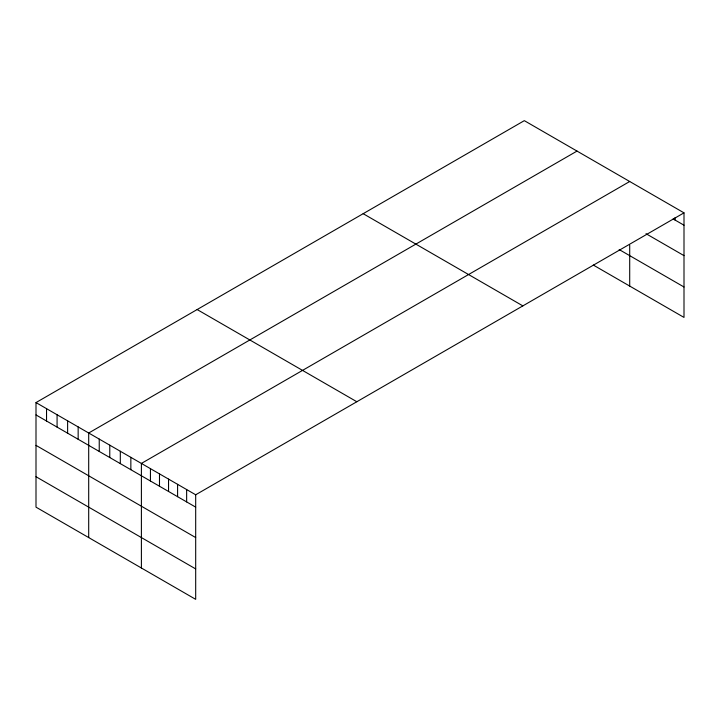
<?xml version="1.0" encoding="UTF-8"?>
<svg xmlns="http://www.w3.org/2000/svg" width="720" height="720" viewBox="0 0 720 720"><rect width="100%" height="100%" fill="white"/><g stroke="black" fill="none" stroke-linecap="round" stroke-linejoin="round"><path stroke-width="1.08" d="M36 402.579L195.687 494.775L195.687 599.346L36 507.15L36 402.579L524.313 120.654L684 212.85L684 317.421L593.298 265.05M577.008 151.083L88.695 433.008L88.695 537.57M629.703 181.503L141.399 463.428L141.399 567.999M195.687 494.775L684 212.85M673.137 218.934L684 225.207M645.993 233.694L684 255.636M619.164 249.561L684 286.992M363.168 213.687L522.855 305.883M197.145 309.546L356.832 401.742M36 414.936L195.687 507.132M36 445.365L195.687 537.561M36 476.721L195.687 568.917M674.955 217.737L674.955 219.978M629.703 245.196L629.703 286.074M186.642 489.555L186.642 501.903M177.588 484.326L177.588 496.683M168.543 479.106L168.543 491.454M159.489 473.877L159.489 486.234M150.444 468.657L150.444 481.005M130.851 457.344L130.851 469.701M120.312 451.26L120.312 463.617M109.773 445.176L109.773 457.524M99.234 439.092L99.234 451.44M78.156 426.915L78.156 439.272M67.617 420.831L67.617 433.188M57.078 414.747L57.078 427.104M46.539 408.663L46.539 421.02"/></g></svg>
